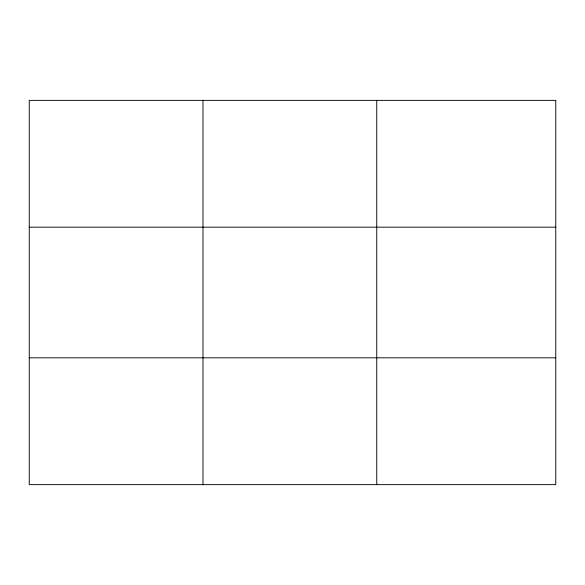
<?xml version="1.0" encoding="UTF-8"?>
<svg xmlns="http://www.w3.org/2000/svg" width="585" height="585" viewBox="0 0 585 585"><rect width="100%" height="100%" fill="white"/><g stroke="black" fill="none" stroke-linecap="round" stroke-linejoin="round"><path stroke-width="0.88" d="M202.995 100.371L202.995 484.629M376.74 100.371L376.74 484.629M29.25 227.177L555.75 227.177M29.25 357.823L555.75 357.823M555.75 100.371L555.75 484.629L29.25 484.629L29.25 100.371L555.75 100.371"/></g></svg>
